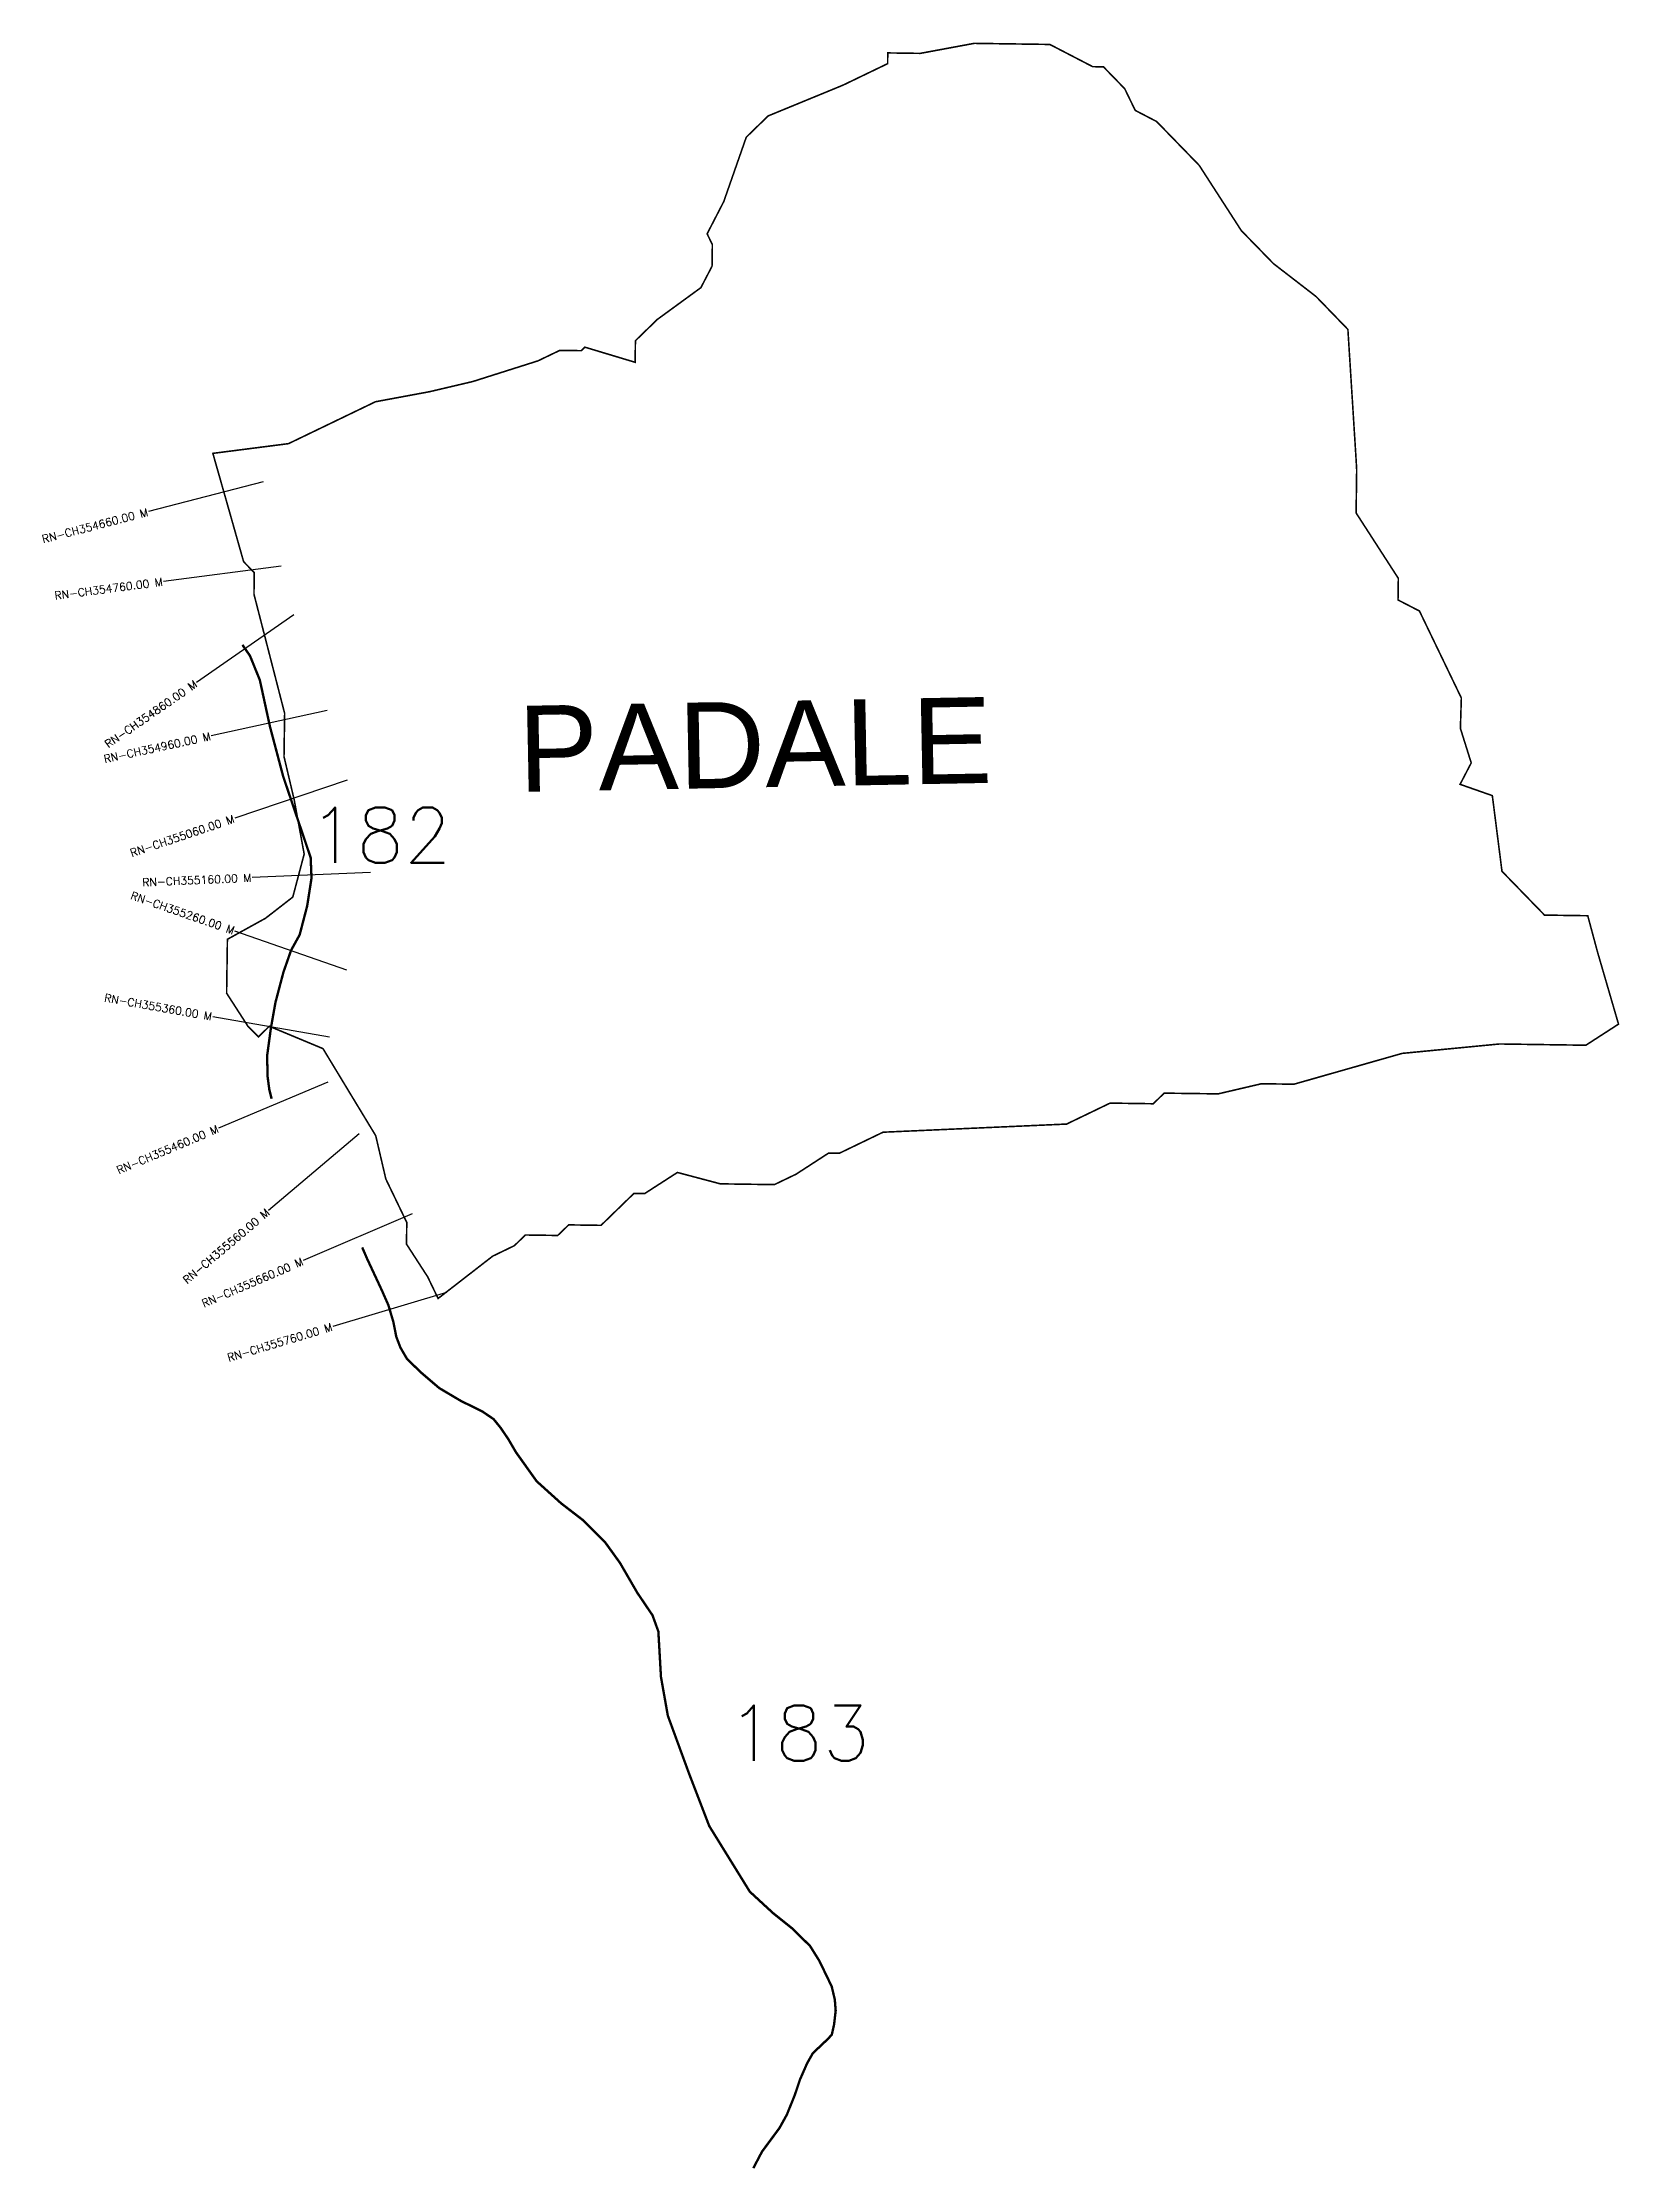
# Model space of a CAD drawing. Header units: metres. Extents: x 295773 to 297768, y 1976113 to 1978804.
import ezdxf
from ezdxf.enums import TextEntityAlignment as Align

# ---------------------------------------------------------------- set-up
doc = ezdxf.new("R2010")
doc.units = ezdxf.units.M
doc.header["$MEASUREMENT"] = 0
for name, color, linetype in [('CS', 134, 'Continuous'), ('CSMark', 6, 'Continuous'), ('NATURALLY PROTECTED', 3, 'Continuous'), ('VILLAGE NAME', 250, 'Continuous')]:
    doc.layers.add(name, color=color, linetype=linetype)
doc.styles.get("Standard").update_dxf_attribs({"font": 'simplex.shx'})

msp = doc.modelspace()

# ---------------------------------------------------------------- linework, layer by layer
at = {"color": 6, "const_width": 2, "flags": 128}
msp.add_lwpolyline([(295988.5, 1978283.9), (296084.2, 1978296.2), (296194.2, 1978349.2), (296262.6, 1978361.9), (296317.4, 1978374.8), (296399.7, 1978400.9), (296427.2, 1978414.1), (296454.5, 1978413.8), (296459.1, 1978418.2), (296522.6, 1978399.1), (296523, 1978426.4), (296550.7, 1978453.3), (296605.8, 1978493.5), (296619.9, 1978520.6), (296620.3, 1978547.9), (296613.7, 1978561.6), (296634.7, 1978602.3), (296663.2, 1978683.8), (296690.9, 1978710.7), (296783.6, 1978748.8), (296787, 1978750.3), (296842, 1978776.8), (296842.2, 1978790.4), (296883.2, 1978789.8), (296951.6, 1978802.5), (297047.2, 1978801.1), (297101.4, 1978773), (297115, 1978772.8), (297141.9, 1978745.1), (297155.2, 1978717.7), (297182.3, 1978703.6), (297236.1, 1978648.2), (297289.5, 1978565.5), (297309.7, 1978544.8), (297329.9, 1978524), (297383.9, 1978482.3), (297424.2, 1978440.7), (297434.7, 1978274.1), (297435.3, 1978263.1), (297434.6, 1978208.5), (297488, 1978125.8), (297487.6, 1978098.5), (297514.7, 1978084.5), (297567.7, 1977974.5), (297566.5, 1977936.1), (297580.2, 1977892.4), (297566.1, 1977865.3), (297606.9, 1977851), (297619.1, 1977755.3), (297672.9, 1977699.9), (297727.6, 1977699.1), (297739.8, 1977653.7), (297766.5, 1977562), (297725.2, 1977535.3), (297616, 1977536.9), (297492.9, 1977525), (297355.9, 1977486), (297314.9, 1977486.6), (297260.1, 1977473.8), (297191.8, 1977474.7), (297178, 1977461.3), (297123.4, 1977462.1), (297068.4, 1977435.6), (296836.2, 1977425.3), (296781.2, 1977398.8), (296767.2, 1977398.8), (296726.2, 1977372.2), (296698.7, 1977359), (296630.4, 1977360), (296576.1, 1977374.4), (296534.7, 1977347.7), (296521.1, 1977347.9), (296479.5, 1977307.5), (296438.6, 1977308.1), (296424.7, 1977294.7), (296383.8, 1977295.3), (296369.9, 1977281.8), (296342.4, 1977268.5), (296273.4, 1977215), (296260.2, 1977242.4), (296233.4, 1977283.8), (296233.8, 1977311.1), (296207.3, 1977366.1), (296194.5, 1977420.9), (296161.1, 1977476), (296127.8, 1977531), (296059.9, 1977559.3), (296046.1, 1977545.9), (296032.6, 1977559.7), (296005.9, 1977601.1), (296006.9, 1977669.3), (296055.1, 1977695.9), (296089.6, 1977722.7), (296104, 1977777.1), (296091.4, 1977845.6), (296078.5, 1977900.4), (296079.3, 1977955), (296040.5, 1978105.7), (296040.9, 1978133), (296027.4, 1978146.9), (296008, 1978215.4), (295988.5, 1978283.9), (295988.5, 1978283.9)], dxfattribs=at)
at = {"layer": 'CS'}
for p, q in [((296052.3, 1978248.1), (295907.1, 1978210.2)), ((296074.8, 1978141.2), (295926.1, 1978121.8)), ((296090.9, 1978079.6), (295967.6, 1977994.1)), ((296133.1, 1977958.5), (295986.5, 1977926.6)), ((296158.3, 1977870.4), (296016.2, 1977822.4)), ((296188.1, 1977753.8), (296038.2, 1977747.3)), ((296158.1, 1977630.4), (296016.5, 1977679.7)), ((296136, 1977545.4), (295988.3, 1977571.4)), ((296134, 1977488.6), (295995.7, 1977430.5)), ((296173.5, 1977423.2), (296058.9, 1977326.4)), ((296240.8, 1977322.1), (296102.9, 1977262.9)), ((296284, 1977222.6), (296140.3, 1977179.6))]:
    msp.add_line(p, q, dxfattribs=at)
at = {"layer": 'NATURALLY PROTECTED', "const_width": 3, "flags": 128}
for points in [[(296025.9, 1978041.7), (296035.5, 1978027.8), (296047.9, 1977997.2), (296060.7, 1977938.4), (296077.5, 1977875.1), (296098, 1977814.6), (296112.2, 1977772.6), (296113.3, 1977746.9), (296107.8, 1977711.5), (296098.3, 1977675), (296087.4, 1977655.3), (296077.8, 1977627.8), (296067.7, 1977589.6), (296061.9, 1977557), (296057.1, 1977521.8), (296057.8, 1977495.1), (296059.9, 1977479.2), (296062.8, 1977467.6)], [(296177.4, 1977279.6), (296183.5, 1977265.5), (296202.2, 1977225.4), (296210.5, 1977206.6), (296216.8, 1977185.4), (296220.5, 1977166.6), (296225.8, 1977152.8), (296234, 1977138.7), (296251.3, 1977121.8), (296274.8, 1977101.7), (296302.3, 1977085.4), (296329.2, 1977072.2), (296343.6, 1977062.4), (296352.6, 1977051.3), (296362.4, 1977036.8), (296371.9, 1977020.5), (296398.1, 1976983.8), (296428.9, 1976956), (296457.2, 1976934.2), (296484.4, 1976907), (296503.5, 1976880.5), (296525.3, 1976842.9), (296544.6, 1976814.3), (296552, 1976793.9), (296553.4, 1976769.7), (296555.3, 1976736.3), (296564, 1976687.3), (296591.1, 1976613.4), (296616.4, 1976547.7), (296667.7, 1976464.7), (296697.1, 1976437.6), (296721.6, 1976418), (296743.9, 1976396), (296755.7, 1976377.1), (296771.3, 1976344.8), (296775.2, 1976328.2), (296776.3, 1976314.3), (296774.3, 1976296.8), (296771.4, 1976283.9), (296766.8, 1976278.8), (296747.4, 1976260.4), (296740.2, 1976247.7), (296731.2, 1976227.2), (296724.4, 1976207), (296714.5, 1976182.6), (296705.2, 1976165.8), (296683.1, 1976135.9), (296672.7, 1976116.1), (296672.3, 1976114.9)]]:
    msp.add_lwpolyline(points, dxfattribs=at)

# ---------------------------------------------------------------- texts
at = {"char_height": 70, "attachment_point": 1}
for s, insert in [('182', (296110.2, 1977836.1)), ('183', (296639.8, 1976700.2))]:
    msp.add_mtext_dynamic_manual_height_columns(s, width=95.172, gutter_width=1, heights=[0], dxfattribs=dict(at, insert=insert))
at = {"layer": 'CSMark'}
for s, rotation, p in [('RN-CH354660.00 M', 14.6568, (295906.2, 1978209.9)), ('RN-CH354760.00 M', 7.4358, (295925.1, 1978121.7)), ('RN-CH354860.00 M', 34.7514, (295966.8, 1977993.5)), ('RN-CH354960.00 M', 12.2721, (295985.5, 1977926.4)), ('RN-CH355060.00 M', 18.6521, (296015.2, 1977822.1)), ('RN-CH355160.00 M', 2.4827, (296037.2, 1977747.2)), ('RN-CH355260.00 M', 340.8186, (296015.5, 1977680)), ('RN-CH355360.00 M', 350.0082, (295987.3, 1977571.6)), ('RN-CH355460.00 M', 22.8107, (295994.8, 1977430.1)), ('RN-CH355560.00 M', 40.1999, (296058.1, 1977325.7)), ('RN-CH355660.00 M', 23.2518, (296102, 1977262.5)), ('RN-CH355760.00 M', 16.673, (296139.3, 1977179.3))]:
    msp.add_text(s, height=10, rotation=rotation, dxfattribs=at).set_placement(p, align=Align.MIDDLE_RIGHT)
at = {"layer": 'VILLAGE NAME', "insert": (296373.5, 1977964.4), "char_height": 108.748, "attachment_point": 1, "rotation": 1.1028}
msp.add_mtext_dynamic_manual_height_columns('{\\fArial|b0|i0|c0|p34;PADALE}', width=1571.314, gutter_width=543.7, heights=[0], dxfattribs=at)

doc.saveas('drawing.dxf')
